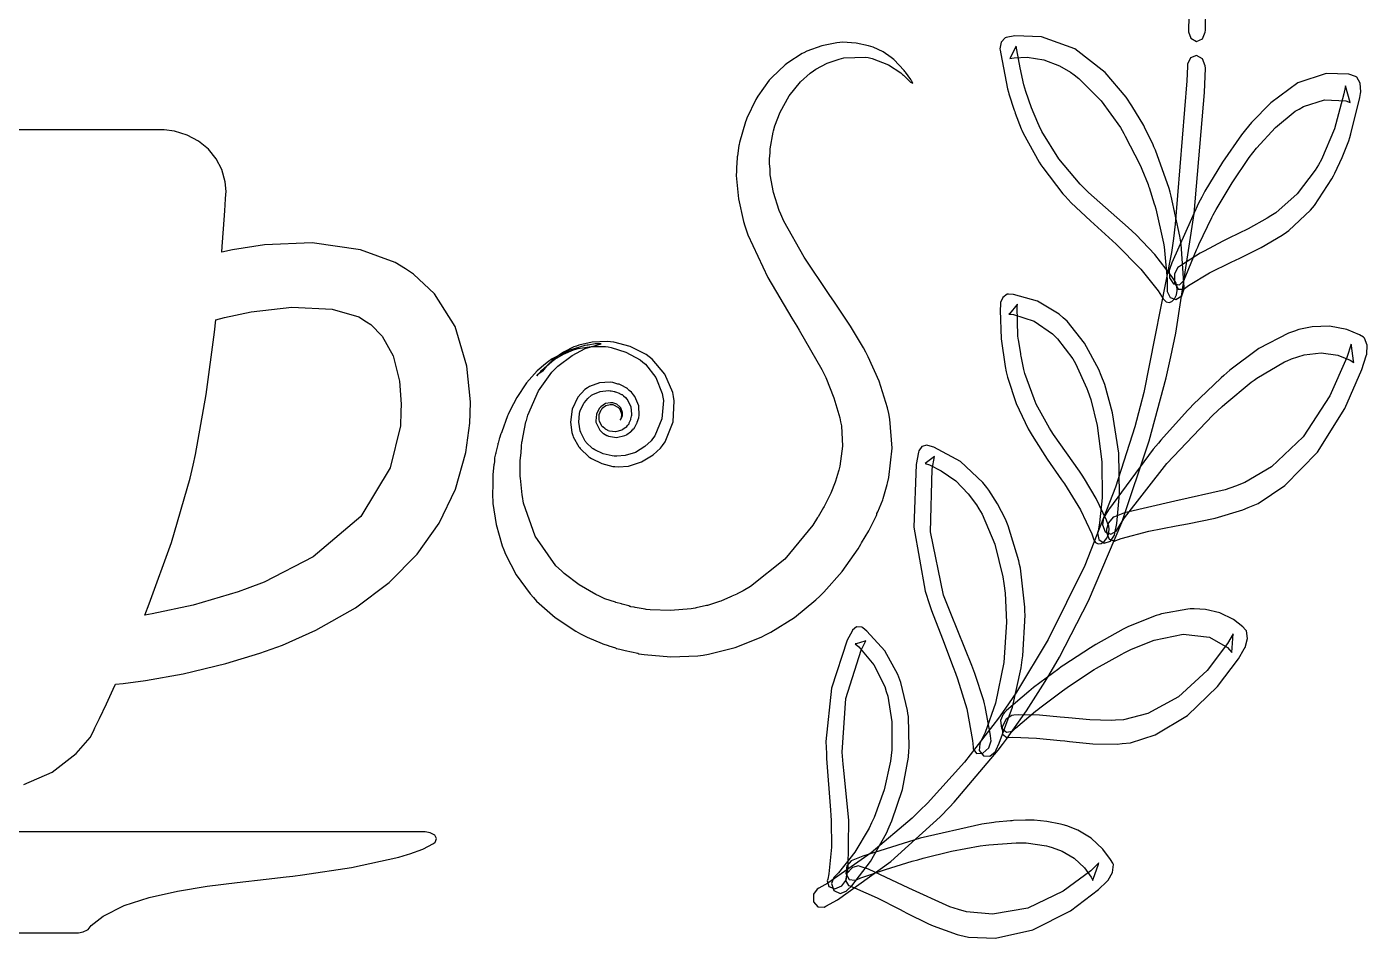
# Model space of a CAD drawing. Extents: x 55 to 302, y 40 to 307.
# Drawn here: x 195.5 to 302.2, y 150.7 to 223.2 of the extents above; entities that cross this region are included whole.
import ezdxf

# ---------------------------------------------------------------- set-up
doc = ezdxf.new("R2010")
doc.units = 0
doc.header["$MEASUREMENT"] = 0

msp = doc.modelspace()

# ---------------------------------------------------------------- linework, layer by layer
at = {"color": 7}
msp.add_lwpolyline([(288.017, 224.897), (287.973, 222.992), (287.967, 222.822), (288.162, 222.306), (288.616, 222.061), (289.083, 222.272), (289.308, 222.783), (289.314, 222.956), (289.359, 224.698)], dxfattribs=at)
for points in [[(266.03, 218.722), (266.03, 218.722), (265.914, 218.925), (265.888, 218.969), (265.861, 219.013), (265.456, 219.604), (265.395, 219.674), (265.333, 219.746), (264.512, 220.61), (264.407, 220.698), (264.301, 220.787), (263.662, 221.215), (262.864, 221.59), (262.679, 221.651), (262.503, 221.713), (261.523, 221.929), (260.438, 221.985), (260.21, 221.967), (259.979, 221.951), (258.793, 221.708), (257.588, 221.272), (257.351, 221.156), (257.227, 221.095), (256.081, 220.354), (255.976, 220.274), (255.86, 220.186), (254.802, 219.191), (254.706, 219.075), (254.608, 218.961), (253.69, 217.7), (253.611, 217.558), (253.532, 217.425), (252.826, 215.954), (252.765, 215.794), (252.703, 215.645), (252.235, 214.022), (252.2, 213.854), (252.191, 213.775), (252.068, 212.945), (252.06, 212.865), (252.05, 212.777), (251.99, 211.998), (251.99, 211.737), (251.98, 211.376), (252.152, 209.538), (252.553, 207.716), (252.659, 207.363), (252.888, 206.649), (254.485, 203.258), (256.398, 200.025), (256.786, 199.39), (256.981, 199.073), (258.779, 195.933), (258.939, 195.615), (259.097, 195.298), (259.755, 193.693), (260.218, 192.089), (260.28, 191.771), (260.34, 191.444), (260.42, 189.834), (260.216, 188.243), (260.138, 187.924), (260.12, 187.846), (259.883, 187.052), (259.857, 186.972), (259.504, 186.09), (258.975, 185.032), (258.931, 184.953), (258.49, 184.222), (258.446, 184.15), (258.083, 183.551), (255.838, 180.83), (253.118, 178.656), (252.519, 178.329), (252.06, 178.083), (252.024, 178.066), (251.635, 177.888), (251.601, 177.87), (251.521, 177.836), (250.737, 177.509), (250.649, 177.483), (250.569, 177.457), (249.775, 177.192), (249.696, 177.165), (249.616, 177.148), (248.797, 176.972), (248.708, 176.954), (248.382, 176.892), (246.75, 176.755), (245.118, 176.813), (244.792, 176.848), (244.712, 176.866), (243.918, 177.008), (243.84, 177.024), (243.593, 177.058), (243.487, 177.094), (243.487, 177.094), (243.491, 177.094), (243.523, 177.094), (243.523, 177.094), (243.487, 177.094), (243.417, 177.13), (242.888, 177.271), (242.843, 177.28), (242.402, 177.403), (242.358, 177.411), (241.935, 177.553), (241.512, 177.694), (241.088, 177.906), (240.805, 178.038), (239.464, 178.806), (238.265, 179.714), (238.055, 179.917), (237.622, 180.323), (235.972, 182.682), (235.029, 185.306), (234.95, 185.844), (234.922, 185.976), (234.79, 187.299), (234.774, 187.431), (234.774, 187.626), (234.774, 188.062), (234.774, 188.207), (234.774, 188.56), (234.774, 188.666), (234.81, 188.904), (234.81, 188.983), (234.818, 189.054), (234.87, 189.724), (234.88, 189.794), (234.88, 189.892), (234.914, 190.111), (234.914, 190.183), (234.922, 190.209), (234.976, 190.51), (234.986, 190.536), (235.012, 190.65), (235.231, 191.771), (235.267, 191.875), (235.39, 192.316), (236.225, 194.24), (237.287, 195.739), (237.526, 195.968), (237.763, 196.198), (238.923, 197.068), (239.959, 197.601), (240.135, 197.662), (240.312, 197.724), (240.947, 197.914), (241.23, 197.979), (241.23, 197.979), (241.23, 197.979), (241.017, 197.979), (240.947, 197.979), (240.735, 197.979), (240.189, 197.89), (240.101, 197.872), (239.915, 197.838), (238.737, 197.485), (237.33, 196.78), (237.031, 196.567), (236.794, 196.401), (236.136, 195.823), (235.281, 194.866), (234.497, 193.711), (233.968, 192.714), (233.821, 192.37), (233.759, 192.256), (233.309, 190.985), (233.256, 190.853), (233.247, 190.818), (233.132, 190.465), (233.116, 190.43), (233.106, 190.395), (233.018, 190.077), (233.01, 190.041), (232.992, 189.98), (232.85, 189.327), (232.833, 189.265), (232.824, 189.231), (232.736, 188.904), (232.727, 188.877), (232.727, 188.63), (232.693, 188.419), (232.683, 188.349), (232.595, 187.581), (232.587, 187.501), (232.587, 187.026), (232.569, 185.756), (232.587, 185.597), (232.603, 185.27), (232.856, 183.599), (233.336, 181.911), (233.469, 181.574), (233.601, 181.24), (234.465, 179.608), (235.575, 178.083), (235.832, 177.8), (236.087, 177.509), (237.556, 176.208), (239.219, 175.102), (239.572, 174.908), (240.101, 174.625), (241.3, 174.132), (241.344, 174.114), (241.785, 173.973), (241.829, 173.955), (242.358, 173.779), (242.429, 173.743), (242.465, 173.743), (242.571, 173.707), (242.711, 173.673), (243.028, 173.603), (243.125, 173.576), (244.13, 173.348), (244.228, 173.32), (244.642, 173.25), (246.759, 173.069), (248.911, 173.153), (249.344, 173.214), (249.775, 173.276), (251.9, 173.815), (253.956, 174.635), (254.353, 174.837), (254.74, 175.04), (256.606, 176.213), (258.313, 177.598), (258.622, 177.906), (258.939, 178.215), (260.394, 179.864), (261.671, 181.654), (261.902, 182.033), (261.954, 182.131), (262.519, 183.11), (262.573, 183.198), (263.102, 184.256), (263.136, 184.326), (263.136, 184.326), (263.167, 184.393), (263.172, 184.433), (263.172, 184.433), (263.172, 184.467), (263.242, 184.609), (263.385, 184.926), (263.631, 185.561), (263.665, 185.677), (263.992, 186.788), (264.018, 186.902), (264.133, 187.353), (264.375, 189.672), (264.213, 191.991), (264.124, 192.44), (264.027, 192.891), (263.353, 195.007), (262.483, 196.948), (262.29, 197.309), (262.096, 197.671), (261.064, 199.382), (259.996, 200.987), (259.785, 201.296), (259.362, 201.913), (257.374, 204.871), (255.754, 207.742), (255.517, 208.315), (255.402, 208.598), (254.948, 210.023), (254.688, 211.43), (254.67, 211.703), (254.67, 211.897), (254.635, 212.334), (254.635, 212.478), (254.635, 212.699), (254.67, 213.195), (254.67, 213.36), (254.688, 213.502), (254.917, 214.825), (254.952, 214.948), (255.049, 215.324), (255.468, 216.417), (256.195, 217.726), (257.095, 218.838), (257.849, 219.522), (258.127, 219.71), (258.304, 219.834), (259.224, 220.323), (260.164, 220.654), (260.35, 220.698), (260.535, 220.743), (262.298, 220.796), (262.467, 220.769), (262.783, 220.708), (264.106, 220.179), (265.077, 219.543), (265.219, 219.428), (265.289, 219.367), (265.791, 218.864), (265.818, 218.828), (265.853, 218.82), (266.03, 218.722), (266.03, 218.722)], [(286.915, 202.953), (286.658, 203.35), (285.295, 205.106), (283.81, 206.649), (283.493, 206.94), (283.174, 207.231), (280.016, 210.035), (279.717, 210.326), (279.338, 210.697), (277.648, 212.699), (276.295, 214.878), (276.085, 215.335), (275.978, 215.565), (275.466, 216.782), (275.025, 218.069), (274.954, 218.333), (274.875, 218.598), (274.562, 219.957), (274.301, 221.386), (274.249, 221.685), (273.756, 220.698), (274.092, 220.762), (275.13, 220.803), (276.445, 220.602), (277.694, 220.124), (278.594, 219.599), (278.871, 219.392), (279.25, 219.111), (281.018, 217.329), (282.557, 215.194), (282.822, 214.735), (282.944, 214.525), (284.092, 212.258), (284.198, 212.019), (284.251, 211.897), (284.754, 210.662), (284.798, 210.538), (284.842, 210.415), (285.247, 209.117), (285.291, 208.985), (285.361, 208.72), (285.988, 205.988), (286.033, 205.705), (286.067, 205.423), (286.279, 203.095), (286.279, 202.318), (286.283, 202.155), (286.508, 201.673), (286.975, 201.512), (287.43, 201.808), (287.624, 202.353), (287.62, 202.53), (287.61, 202.831), (287.382, 205.917), (287.338, 206.235), (287.284, 206.553), (286.604, 209.726), (286.526, 210.043), (286.438, 210.352), (285.344, 213.386), (285.221, 213.677), (285.159, 213.819), (284.479, 215.23), (284.409, 215.371), (284.337, 215.503), (283.545, 216.8), (283.457, 216.922), (282.999, 217.631), (281.346, 219.572), (278.927, 221.452), (276.277, 222.425), (274.144, 222.506), (273.473, 222.356), (273.375, 222.34), (273.054, 221.995), (272.962, 221.474), (272.98, 221.368), (273.024, 221.077), (273.57, 218.291), (273.649, 218.017), (273.684, 217.884), (274.1, 216.589), (274.144, 216.465), (274.188, 216.342), (274.654, 215.106), (274.708, 214.982), (274.812, 214.745), (276.075, 212.452), (276.225, 212.232), (276.374, 212.011), (277.979, 209.93), (278.165, 209.726), (278.638, 209.214), (280.162, 207.77), (282.208, 205.917), (284.182, 203.933), (285.571, 202.201), (285.962, 201.577), (286.004, 201.506), (286.187, 201.327), (286.428, 201.267), (286.659, 201.362), (286.861, 201.578), (287.008, 201.88), (287.082, 202.233), (287.058, 202.602), (286.964, 202.875), (286.915, 202.953)], [(287.903, 220.063), (287.849, 218.917), (286.923, 207.513), (286.772, 206.375), (286.614, 205.246), (284.418, 194.099), (284.127, 193.005), (283.698, 191.379), (282.167, 186.562), (279.725, 180.35), (276.794, 174.442), (274.29, 170.247), (273.367, 168.91), (272.856, 168.179), (270.14, 164.673), (267.211, 161.432), (266.594, 160.831), (265.976, 160.231), (262.717, 157.455), (259.264, 155.064), (258.55, 154.657), (258.415, 154.588), (258.122, 154.17), (258.118, 153.578), (258.47, 153.165), (258.98, 153.147), (259.115, 153.212), (260.023, 153.724), (264.287, 156.766), (268.216, 160.338), (268.957, 161.113), (269.328, 161.502), (272.83, 165.647), (273.156, 166.088), (273.491, 166.521), (275.074, 168.774), (276.568, 171.115), (276.86, 171.59), (277.716, 173.032), (280.012, 177.52), (282.663, 183.771), (284.836, 190.275), (286.185, 195.275), (286.562, 196.956), (286.959, 198.836), (288.426, 208.361), (289.242, 217.991), (289.314, 219.921), (289.308, 220.11), (289.082, 220.67), (288.607, 220.945), (288.131, 220.746), (287.907, 220.235), (287.903, 220.063)], [(287.654, 202.388), (287.981, 202.627), (289.657, 203.637), (291.367, 204.488), (291.711, 204.647), (292.054, 204.806), (293.766, 205.639), (295.442, 206.631), (295.768, 206.868), (295.953, 207), (297.691, 208.616), (297.851, 208.808), (298, 208.995), (299.384, 211.111), (299.508, 211.35), (299.631, 211.58), (300.212, 212.819), (300.725, 214.146), (300.813, 214.419), (300.901, 214.693), (301.607, 217.602), (301.661, 217.91), (301.687, 218.043), (301.637, 218.728), (301.36, 219.217), (301.272, 219.251), (300.735, 219.446), (298.938, 219.513), (296.672, 218.75), (294.52, 217.179), (292.981, 215.591), (292.523, 215.018), (292.196, 214.621), (290.671, 212.456), (289.286, 210.133), (289.031, 209.656), (288.767, 209.181), (286.658, 204.435), (286.492, 203.976), (286.432, 203.809), (286.454, 203.236), (286.786, 202.755), (287.269, 202.692), (287.635, 203.054), (287.69, 203.2), (287.76, 203.394), (288.615, 205.458), (288.713, 205.669), (288.801, 205.882), (289.833, 208.034), (289.947, 208.245), (290.186, 208.678), (291.439, 210.808), (292.796, 212.815), (293.088, 213.184), (293.387, 213.555), (294.9, 215.208), (296.466, 216.491), (296.792, 216.676), (297.118, 216.87), (298.793, 217.417), (300.505, 217.329), (300.849, 217.205), (300.46, 218.51), (300.345, 217.892), (299.595, 215.094), (298.564, 212.664), (298.31, 212.232), (298.053, 211.8), (296.62, 209.925), (294.921, 208.421), (294.533, 208.175), (294.233, 207.981), (292.712, 207.138), (291.174, 206.385), (290.865, 206.235), (290.715, 206.164), (289.216, 205.369), (289.065, 205.281), (288.915, 205.192), (287.416, 204.258), (287.267, 204.152), (287.131, 204.059), (286.87, 203.56), (286.852, 202.849), (287.138, 202.347), (287.562, 202.325), (287.654, 202.388)], [(281.587, 183.585), (281.445, 183.956), (280.625, 185.667), (279.699, 187.238), (279.506, 187.537), (279.302, 187.838), (277.23, 190.766), (277.037, 191.065), (276.913, 191.259), (275.854, 193.19), (275.766, 193.392), (275.678, 193.596), (274.937, 195.625), (274.884, 195.828), (274.857, 195.933), (274.654, 196.992), (274.638, 197.097), (274.62, 197.203), (274.443, 198.297), (274.425, 198.402), (274.399, 198.622), (274.345, 200.916), (274.355, 201.154), (274.301, 201.083), (273.746, 200.404), (273.685, 200.342), (274.038, 200.316), (275.686, 199.796), (277.159, 198.782), (277.424, 198.508), (277.556, 198.375), (278.755, 196.789), (278.871, 196.603), (278.976, 196.419), (279.893, 194.417), (279.965, 194.204), (280.208, 193.543), (280.716, 191.472), (281.084, 188.582), (281.095, 185.727), (280.901, 183.742), (280.775, 183.092), (280.741, 182.932), (280.846, 182.406), (281.26, 182.117), (281.767, 182.275), (282.08, 182.745), (282.116, 182.915), (282.266, 183.677), (282.48, 186.01), (282.415, 189.275), (281.927, 192.501), (281.31, 194.757), (281.023, 195.475), (280.829, 195.942), (279.691, 198.045), (278.306, 199.778), (277.989, 200.061), (277.68, 200.343), (275.965, 201.392), (274.055, 201.913), (273.649, 201.929), (273.552, 201.939), (273.187, 201.684), (273.014, 201.261), (273.014, 201.119), (272.988, 200.652), (273.072, 198.372), (273.385, 196.18), (273.473, 195.756), (273.578, 195.325), (274.263, 193.234), (275.211, 191.214), (275.449, 190.817), (275.652, 190.464), (276.732, 188.798), (277.865, 187.167), (278.095, 186.832), (278.316, 186.505), (279.378, 184.777), (280.281, 182.871), (280.422, 182.456), (280.446, 182.38), (280.58, 182.17), (280.793, 182.058), (281.033, 182.095), (281.269, 182.254), (281.473, 182.51), (281.613, 182.834), (281.661, 183.202), (281.62, 183.496), (281.587, 183.585)], [(282.186, 182.316), (282.627, 182.476), (284.814, 183.071), (287.003, 183.507), (287.444, 183.585), (287.885, 183.665), (290.09, 184.115), (292.294, 184.777), (292.735, 184.962), (293.51, 185.279), (295.644, 186.698), (298.234, 189.353), (300.419, 192.83), (301.778, 195.951), (302.118, 197.026), (302.162, 197.159), (302.197, 197.874), (301.986, 198.447), (301.908, 198.508), (301.595, 198.702), (300.565, 199.136), (299.194, 199.403), (297.804, 199.347), (296.743, 199.118), (296.404, 199.003), (295.927, 198.844), (293.572, 197.609), (291.253, 195.881), (290.795, 195.475), (290.565, 195.281), (288.324, 193.129), (288.113, 192.899), (287.901, 192.67), (285.776, 190.315), (285.574, 190.077), (285.167, 189.592), (281.603, 184.759), (281.304, 184.29), (281.212, 184.144), (281.121, 183.585), (281.348, 183.031), (281.801, 182.834), (282.217, 183.078), (282.292, 183.198), (282.892, 184.124), (286.247, 188.445), (289.903, 192.309), (290.653, 193.005), (290.856, 193.191), (292.974, 194.928), (293.194, 195.086), (293.405, 195.246), (295.61, 196.541), (295.84, 196.638), (296.166, 196.78), (297.192, 197.098), (298.537, 197.27), (299.857, 197.091), (300.841, 196.689), (301.132, 196.497), (301.114, 196.621), (300.936, 197.83), (300.919, 197.944), (300.58, 196.893), (299.227, 193.844), (297.095, 190.594), (294.574, 188.196), (292.465, 186.934), (291.711, 186.655), (290.9, 186.364), (286.883, 185.465), (282.884, 184.529), (282.082, 184.22), (281.976, 184.176), (281.605, 183.745), (281.446, 183.228), (281.446, 183.056), (281.463, 182.923), (281.671, 182.422), (282.083, 182.277), (282.186, 182.316)], [(236.115, 195.439), (236.115, 195.439), (236.193, 195.537), (236.378, 195.739), (236.431, 195.792), (236.484, 195.854), (237.304, 196.585), (237.419, 196.674), (237.534, 196.754), (238.213, 197.154), (239.033, 197.503), (239.219, 197.556), (239.404, 197.609), (240.426, 197.776), (241.555, 197.768), (241.793, 197.732), (242.022, 197.697), (243.196, 197.331), (244.333, 196.701), (244.545, 196.533), (244.748, 196.366), (245.576, 195.311), (246.089, 194.028), (246.133, 193.745), (246.177, 193.464), (246.057, 192.022), (245.497, 190.668), (245.321, 190.43), (245.19, 190.255), (244.706, 189.799), (243.958, 189.345), (243.123, 189.09), (242.467, 189.034), (242.252, 189.053), (242.102, 189.063), (241.383, 189.231), (240.717, 189.539), (240.594, 189.618), (240.532, 189.662), (240.039, 190.131), (239.995, 190.183), (239.951, 190.237), (239.623, 190.862), (239.606, 190.923), (239.562, 191.055), (239.452, 191.753), (239.5, 192.448), (239.536, 192.581), (239.553, 192.653), (239.853, 193.27), (239.889, 193.322), (240.171, 193.639), (240.198, 193.667), (240.426, 193.861), (240.454, 193.887), (240.558, 193.958), (241.154, 194.196), (241.803, 194.258), (241.935, 194.24), (242.032, 194.24), (242.287, 194.178), (242.322, 194.168), (242.357, 194.16), (242.649, 194.046), (242.675, 194.028), (242.852, 193.958), (242.852, 193.958), (242.852, 193.958), (242.852, 193.958), (242.888, 193.958), (242.994, 193.851), (243.17, 193.711), (243.276, 193.569), (243.346, 193.481), (243.584, 192.957), (243.645, 192.38), (243.629, 192.264), (243.619, 192.238), (243.557, 192.02), (243.557, 191.947), (243.548, 191.921), (243.425, 191.656), (243.417, 191.629), (243.417, 191.629), (243.417, 191.594), (243.417, 191.594), (243.31, 191.488), (243.301, 191.48), (243.213, 191.356), (243.204, 191.346), (243.187, 191.33), (242.984, 191.179), (242.958, 191.17), (242.87, 191.117), (242.375, 190.985), (241.881, 191.031), (241.793, 191.065), (241.767, 191.075), (241.563, 191.189), (241.547, 191.206), (241.537, 191.215), (241.344, 191.374), (241.336, 191.382), (241.308, 191.409), (241.096, 191.797), (241.088, 191.841), (241.062, 191.929), (241.07, 192.358), (241.22, 192.732), (241.264, 192.793), (241.308, 192.855), (241.607, 193.076), (241.943, 193.155), (242.006, 193.146), (242.164, 193.146), (242.605, 192.907), (242.641, 192.863), (242.675, 192.829), (242.842, 192.406), (242.852, 192.37), (242.852, 192.283), (242.786, 192.022), (242.747, 191.911), (242.747, 191.911), (242.747, 191.911), (242.822, 192.022), (242.914, 192.291), (242.923, 192.37), (242.923, 192.512), (242.781, 192.881), (242.747, 192.933), (242.711, 192.978), (242.459, 193.176), (242.145, 193.286), (242.042, 193.286), (241.961, 193.296), (241.555, 193.226), (241.184, 192.979), (241.124, 192.899), (241.062, 192.829), (240.845, 192.384), (240.789, 191.85), (240.807, 191.735), (240.815, 191.683), (241.08, 191.153), (241.124, 191.099), (241.14, 191.073), (241.343, 190.88), (241.37, 190.853), (241.396, 190.836), (241.661, 190.686), (241.689, 190.676), (241.803, 190.624), (242.451, 190.526), (243.116, 190.676), (243.24, 190.747), (243.275, 190.756), (243.566, 190.977), (243.593, 190.993), (243.61, 191.003), (243.716, 191.127), (243.733, 191.135), (243.805, 191.206), (243.84, 191.242), (243.848, 191.251), (243.876, 191.297), (243.876, 191.312), (243.892, 191.347), (244.069, 191.665), (244.086, 191.699), (244.095, 191.735), (244.219, 192.089), (244.228, 192.123), (244.255, 192.273), (244.215, 193.037), (243.91, 193.781), (243.805, 193.922), (243.629, 194.134), (243.453, 194.274), (243.381, 194.345), (243.346, 194.381), (243.31, 194.417), (243.3, 194.422), (243.276, 194.444), (243.276, 194.451), (243.064, 194.557), (243.028, 194.575), (242.649, 194.761), (242.605, 194.769), (242.561, 194.779), (242.156, 194.902), (242.112, 194.91), (241.943, 194.937), (241.096, 194.884), (240.284, 194.584), (240.135, 194.487), (239.919, 194.341), (239.378, 193.742), (238.919, 192.793), (238.776, 191.739), (238.88, 190.927), (238.971, 190.676), (238.997, 190.588), (239.438, 189.796), (239.5, 189.724), (239.553, 189.654), (240.24, 189.002), (240.312, 188.948), (240.461, 188.852), (241.277, 188.459), (242.146, 188.225), (242.322, 188.207), (242.588, 188.182), (243.403, 188.254), (244.435, 188.579), (245.354, 189.141), (245.94, 189.691), (246.098, 189.901), (246.309, 190.183), (246.949, 191.775), (247.041, 193.456), (246.98, 193.781), (246.926, 194.108), (246.3, 195.581), (245.287, 196.771), (245.04, 196.956), (244.802, 197.133), (243.531, 197.782), (242.225, 198.129), (241.97, 198.155), (241.713, 198.182), (240.506, 198.125), (239.438, 197.874), (239.254, 197.802), (239.059, 197.732), (238.217, 197.313), (237.534, 196.842), (237.419, 196.744), (237.313, 196.648), (236.867, 196.198), (236.546, 195.818), (236.502, 195.756), (236.422, 195.712), (236.189, 195.531), (236.115, 195.439), (236.115, 195.439)], [(272.238, 166.547), (272.211, 166.794), (271.797, 169.113), (271.745, 169.333), (271.683, 169.563), (270.976, 171.733), (270.897, 171.943), (270.739, 172.368), (269.045, 176.505), (268.887, 176.918), (268.48, 177.968), (267.424, 183.008), (267.564, 187.996), (267.758, 189.019), (267.017, 188.454), (267.348, 188.343), (268.298, 187.877), (269.442, 187.066), (270.44, 186.049), (271.097, 185.168), (271.286, 184.856), (271.541, 184.433), (272.551, 182.047), (273.19, 179.433), (273.262, 178.894), (273.378, 178.138), (273.495, 175.831), (273.283, 172.61), (272.601, 169.384), (271.784, 167.04), (271.427, 166.299), (271.351, 166.154), (271.322, 165.615), (271.647, 165.188), (272.171, 165.159), (272.588, 165.515), (272.661, 165.665), (272.916, 166.186), (273.967, 169.061), (274.664, 172.182), (274.744, 172.825), (274.788, 173.152), (274.963, 176.389), (274.954, 176.706), (274.945, 177.032), (274.592, 180.119), (274.531, 180.41), (274.469, 180.71), (273.614, 183.507), (273.509, 183.761), (273.403, 184.018), (272.781, 185.236), (272.07, 186.347), (271.921, 186.549), (271.613, 186.956), (269.813, 188.609), (267.696, 189.752), (267.229, 189.901), (267.141, 189.928), (266.752, 189.808), (266.506, 189.46), (266.488, 189.371), (266.294, 188.367), (266.107, 183.396), (267.017, 178.303), (267.37, 177.235), (267.528, 176.768), (268.38, 174.502), (269.248, 172.236), (269.416, 171.767), (269.583, 171.31), (270.32, 168.928), (270.792, 166.405), (270.827, 165.876), (270.836, 165.749), (271.097, 165.381), (271.611, 165.404), (272.087, 165.832), (272.26, 166.376), (272.238, 166.547)], [(273.615, 166.652), (274.002, 166.67), (275.885, 166.605), (277.75, 166.415), (278.129, 166.371), (278.5, 166.327), (280.366, 166.146), (282.284, 166.124), (282.681, 166.158), (283.354, 166.226), (285.332, 166.862), (287.891, 168.399), (290.28, 170.703), (291.947, 172.919), (292.417, 173.707), (292.487, 173.823), (292.681, 174.52), (292.593, 175.146), (292.523, 175.224), (292.305, 175.455), (291.546, 176.044), (290.477, 176.571), (289.328, 176.838), (288.415, 176.896), (288.113, 176.882), (287.909, 176.874), (285.82, 176.487), (285.61, 176.425), (285.389, 176.363), (283.209, 175.481), (282.998, 175.367), (282.786, 175.26), (280.599, 174.061), (280.388, 173.919), (280.176, 173.787), (278.051, 172.404), (277.848, 172.262), (277.644, 172.113), (275.642, 170.622), (275.449, 170.462), (275.263, 170.303), (273.491, 168.788), (273.333, 168.628), (273.211, 168.512), (273.002, 168.002), (273.094, 167.399), (273.49, 167.066), (273.964, 167.163), (274.072, 167.253), (274.213, 167.385), (275.802, 168.742), (275.978, 168.874), (276.145, 169.017), (277.943, 170.366), (278.129, 170.498), (278.314, 170.63), (280.254, 171.927), (280.458, 172.049), (280.661, 172.174), (282.654, 173.294), (282.858, 173.39), (283.436, 173.677), (285.247, 174.394), (287.54, 174.877), (289.633, 174.626), (291.073, 173.812), (291.43, 173.426), (291.535, 174.908), (291.078, 174.14), (289.449, 171.987), (287.173, 169.88), (284.733, 168.567), (282.803, 168.067), (282.152, 168.028), (281.807, 168.002), (280.11, 168.042), (278.43, 168.205), (278.095, 168.239), (277.768, 168.275), (276.111, 168.421), (274.416, 168.443), (274.072, 168.415), (273.917, 168.404), (273.469, 168.106), (273.142, 167.495), (273.164, 166.904), (273.505, 166.648), (273.615, 166.652)], [(260.739, 155.435), (260.887, 156.22), (260.931, 160.051), (260.552, 163.795), (260.49, 164.535), (260.402, 165.489), (260.689, 169.758), (261.91, 173.603), (262.29, 174.342), (262.219, 174.316), (261.515, 174.114), (261.444, 174.096), (261.735, 173.859), (262.928, 172.422), (263.79, 170.702), (263.914, 170.321), (264.036, 169.943), (264.371, 167.884), (264.353, 165.665), (264.301, 165.206), (264.247, 164.757), (263.736, 162.486), (262.942, 160.267), (262.749, 159.844), (262.555, 159.429), (261.408, 157.515), (260.121, 155.885), (259.857, 155.611), (259.744, 155.505), (259.569, 155.014), (259.755, 154.482), (260.237, 154.241), (260.733, 154.407), (260.843, 154.517), (261.17, 154.843), (262.673, 156.784), (263.948, 159.041), (264.16, 159.526), (264.371, 160.011), (265.201, 162.52), (265.676, 165.082), (265.712, 165.593), (265.728, 165.842), (265.676, 168.321), (265.642, 168.558), (265.614, 168.796), (265.085, 171.027), (265.006, 171.238), (264.846, 171.662), (263.79, 173.541), (262.378, 175.102), (262.044, 175.367), (261.964, 175.428), (261.553, 175.455), (261.231, 175.198), (261.196, 175.118), (260.817, 174.396), (259.551, 170.582), (259.115, 166.327), (259.151, 165.383), (259.167, 164.969), (259.476, 160.859), (259.504, 160.444), (259.53, 160.03), (259.564, 157.93), (259.352, 155.795), (259.256, 155.363), (259.221, 155.232), (259.339, 154.78), (259.811, 154.605), (260.378, 154.828), (260.706, 155.272), (260.739, 155.435)], [(261.02, 154.833), (261.39, 154.693), (263.198, 153.877), (264.972, 152.975), (265.325, 152.789), (265.501, 152.701), (267.29, 151.81), (267.476, 151.73), (267.661, 151.652), (269.565, 150.972), (269.769, 150.919), (270.45, 150.742), (272.616, 150.673), (275.586, 151.334), (278.574, 152.853), (280.813, 154.544), (281.481, 155.186), (281.577, 155.284), (281.936, 155.91), (281.992, 156.537), (281.94, 156.633), (281.777, 156.934), (281.164, 157.763), (280.228, 158.631), (279.162, 159.268), (278.288, 159.618), (277.989, 159.702), (277.785, 159.756), (276.704, 159.959), (275.683, 160.055), (275.343, 160.055), (274.99, 160.055), (274.055, 160.03), (273.932, 160.021), (273.808, 160.012), (272.608, 159.897), (272.485, 159.879), (271.515, 159.746), (266.612, 158.644), (262.062, 157.189), (261.268, 156.88), (261.123, 156.828), (260.774, 156.435), (260.693, 155.827), (260.969, 155.357), (261.426, 155.279), (261.549, 155.328), (261.902, 155.47), (263.85, 156.148), (265.976, 156.793), (266.417, 156.916), (266.858, 157.04), (269.12, 157.591), (271.4, 158.018), (271.851, 158.08), (272.08, 158.107), (274.249, 158.266), (274.461, 158.257), (275.06, 158.257), (276.674, 158.018), (276.86, 157.974), (277.132, 157.904), (277.925, 157.599), (278.883, 157.04), (279.702, 156.268), (280.221, 155.527), (280.352, 155.258), (280.396, 155.382), (280.811, 156.555), (280.847, 156.669), (280.195, 156.043), (278.007, 154.409), (275.175, 153.059), (272.381, 152.587), (270.312, 152.772), (269.663, 152.965), (268.966, 153.177), (265.72, 154.663), (262.509, 156.166), (261.831, 156.387), (261.702, 156.427), (261.238, 156.299), (260.79, 155.835), (260.66, 155.261), (260.905, 154.879), (261.02, 154.833)]]:
    msp.add_lwpolyline(points, close=True, dxfattribs=at)
at = {"color": 32}
for points in [[(195.273, 162.895), (197.52, 163.897), (199.447, 165.367), (200.546, 166.659), (200.801, 167.146), (200.801, 167.146), (200.932, 167.408), (201.298, 168.156), (201.856, 169.335), (202.391, 170.496), (202.565, 170.885), (203.164, 170.948), (204.96, 171.192), (207.949, 171.724), (211.34, 172.533), (214.059, 173.352), (214.948, 173.673), (215.859, 174.006), (218.524, 175.191), (221.659, 176.964), (224.343, 178.98), (226.572, 181.231), (228.335, 183.712), (229.631, 186.413), (230.451, 189.325), (230.764, 191.66), (230.787, 192.44), (230.811, 193.377), (230.543, 196.198), (229.6, 199.369), (227.963, 201.952), (226.277, 203.536), (225.637, 203.942), (225.637, 203.942), (224.827, 204.457), (222.06, 205.471), (218.214, 206.014), (214.428, 205.857), (211.871, 205.468), (211.031, 205.281), (211.067, 205.742), (211.171, 207.129), (211.27, 208.58), (211.329, 209.528), (211.35, 209.867), (211.35, 209.867), (211.365, 210.12), (211.302, 210.889), (211.04, 211.849), (210.585, 212.722), (209.959, 213.488), (209.183, 214.124), (208.278, 214.606), (207.264, 214.912), (206.437, 215.018), (206.163, 215.018), (146.014, 215.018)], [(191.637, 151.095), (197.531, 151.095), (199.496, 151.095), (199.622, 151.095), (200.003, 151.171), (200.342, 151.334), (200.378, 151.378), (200.626, 151.686), (201.589, 152.435), (203.251, 153.27), (205.255, 153.92), (207.494, 154.42), (209.863, 154.805), (212.254, 155.108), (214.559, 155.365), (216.147, 155.545), (216.676, 155.611), (217.452, 155.709), (221.362, 156.304), (225.116, 157.128), (225.814, 157.339), (226.006, 157.401), (227.025, 157.768), (227.885, 158.222), (228.001, 158.327), (228.049, 158.376), (228.119, 158.604), (227.977, 158.866), (227.618, 159.062), (227.216, 159.139), (227.083, 159.139), (227.083, 159.139), (212.547, 159.139), (179.845, 159.139)]]:
    msp.add_lwpolyline(points, dxfattribs=at)
msp.add_lwpolyline([(213.042, 178.506), (212.319, 178.233), (208.755, 177.183), (205.475, 176.487), (204.894, 176.389), (205.255, 177.289), (207.015, 182.166), (208.508, 187.29), (208.738, 188.313), (208.931, 189.169), (209.77, 193.94), (210.432, 198.924), (210.538, 199.885), (211.234, 200.079), (213.359, 200.532), (216.601, 200.911), (219.809, 200.743), (221.938, 200.127), (222.533, 199.742), (222.885, 199.518), (223.795, 198.599), (224.675, 197.022), (225.171, 195.016), (225.302, 193.189), (225.285, 192.581), (225.26, 191.458), (224.433, 188.101), (222.1, 184.248), (218.298, 181.042), (214.405, 179.007), (213.042, 178.506)], close=True, dxfattribs=at)

doc.saveas('drawing.dxf')
